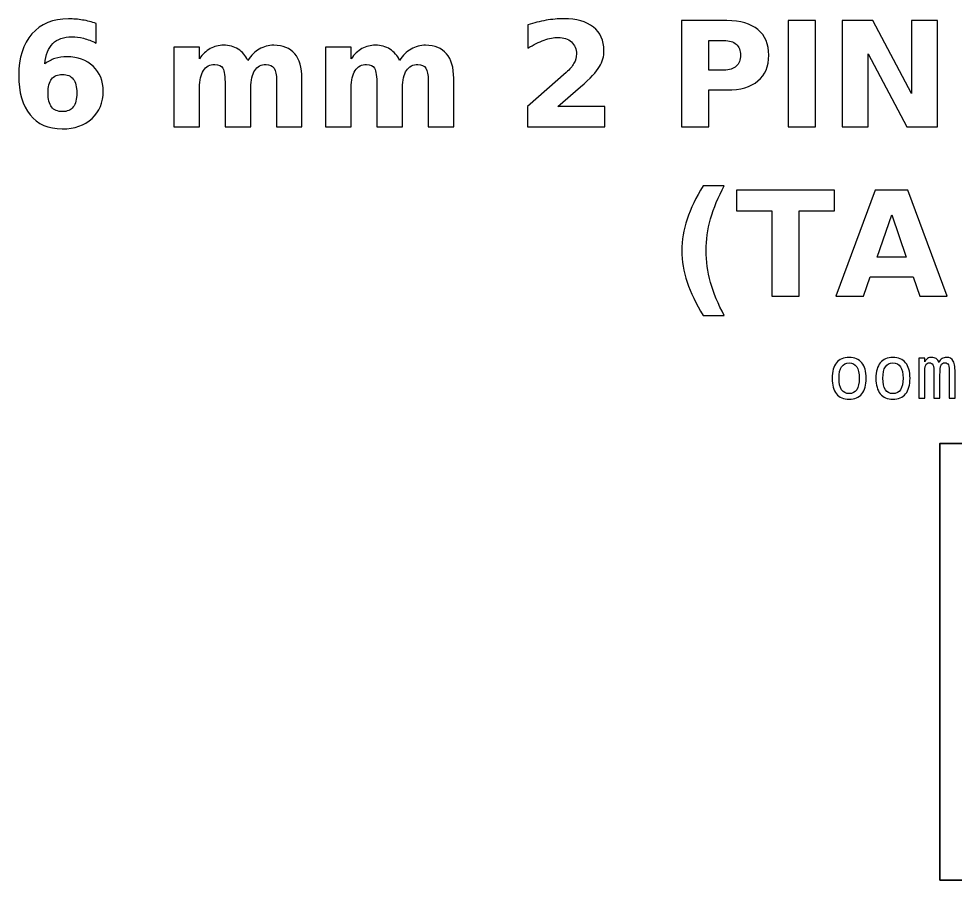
# Model space of a CAD drawing. Header units: centimetres. Extents: x -11.94 to -9.06, y -15.15 to -13.97.
# Drawn here: x -11.94 to -10.654, y -15.15 to -13.966 of the extents above; entities that cross this region are included whole.
import ezdxf

# ---------------------------------------------------------------- set-up
doc = ezdxf.new("R2010")
doc.units = ezdxf.units.CM
doc.header["$MEASUREMENT"] = 0
doc.layers.add('Layer 1', color=7, linetype='Continuous')

msp = doc.modelspace()

# ---------------------------------------------------------------- linework, layer by layer
at = {"layer": 'Layer 1', "color": 250}
for points, knots in [([(-11.83343, -13.97285), (-11.83343, -13.97285), (-11.83343, -13.99982), (-11.83343, -13.99982), (-11.83343, -13.99982), (-11.83963, -13.99688), (-11.84543, -13.99472), (-11.85089, -13.99332), (-11.85089, -13.99332), (-11.85636, -13.99192), (-11.86173, -13.99122), (-11.86693, -13.99122), (-11.86693, -13.99122), (-11.87813, -13.99122), (-11.88683, -13.99432), (-11.89309, -14.00055), (-11.89309, -14.00055), (-11.89933, -14.00675), (-11.90299, -14.01598), (-11.90403, -14.02822), (-11.90403, -14.02822), (-11.89973, -14.02505), (-11.89506, -14.02265), (-11.89006, -14.02105), (-11.89006, -14.02105), (-11.88506, -14.01945), (-11.87959, -14.01865), (-11.87366, -14.01865), (-11.87366, -14.01865), (-11.85876, -14.01865), (-11.84673, -14.02302), (-11.83759, -14.03175), (-11.83759, -14.03175), (-11.82843, -14.04045), (-11.82386, -14.05188), (-11.82386, -14.06602), (-11.82386, -14.06602), (-11.82386, -14.08165), (-11.82896, -14.09415), (-11.83919, -14.10358), (-11.83919, -14.10358), (-11.84939, -14.11298), (-11.86313, -14.11768), (-11.88029, -14.11768), (-11.88029, -14.11768), (-11.89923, -14.11768), (-11.91389, -14.11128), (-11.92429, -14.09848), (-11.92429, -14.09848), (-11.93466, -14.08572), (-11.93986, -14.06755), (-11.93986, -14.04405), (-11.93986, -14.04405), (-11.93986, -14.01998), (-11.93379, -14.00105), (-11.92166, -13.98728), (-11.92166, -13.98728), (-11.90949, -13.97352), (-11.89286, -13.96662), (-11.87169, -13.96662), (-11.87169, -13.96662), (-11.86499, -13.96662), (-11.85849, -13.96715), (-11.85216, -13.96818), (-11.85216, -13.96818), (-11.84586, -13.96922), (-11.83963, -13.97078), (-11.83343, -13.97285)], [0, 0, 0, 0, 0.0588235, 0.0588235, 0.0588235, 0.0588235, 0.1176471, 0.1176471, 0.1176471, 0.1176471, 0.1764706, 0.1764706, 0.1764706, 0.1764706, 0.2352941, 0.2352941, 0.2352941, 0.2352941, 0.2941176, 0.2941176, 0.2941176, 0.2941176, 0.3529412, 0.3529412, 0.3529412, 0.3529412, 0.4117647, 0.4117647, 0.4117647, 0.4117647, 0.4705882, 0.4705882, 0.4705882, 0.4705882, 0.5294118, 0.5294118, 0.5294118, 0.5294118, 0.5882353, 0.5882353, 0.5882353, 0.5882353, 0.6470588, 0.6470588, 0.6470588, 0.6470588, 0.7058824, 0.7058824, 0.7058824, 0.7058824, 0.7647059, 0.7647059, 0.7647059, 0.7647059, 0.8235294, 0.8235294, 0.8235294, 0.8235294, 0.8823529, 0.8823529, 0.8823529, 0.8823529, 0.9411765, 0.9411765, 0.9411765, 0.9411765, 1, 1, 1, 1]), ([(-11.1994, -14.08722), (-11.1994, -14.08722), (-11.13523, -14.08722), (-11.13523, -14.08722), (-11.13523, -14.08722), (-11.13523, -14.08722), (-11.13523, -14.11485), (-11.13523, -14.11485), (-11.13523, -14.11485), (-11.13523, -14.11485), (-11.2412, -14.11485), (-11.2412, -14.11485), (-11.2412, -14.11485), (-11.2412, -14.11485), (-11.2412, -14.08722), (-11.2412, -14.08722), (-11.2412, -14.08722), (-11.2412, -14.08722), (-11.18796, -14.04025), (-11.18796, -14.04025), (-11.18796, -14.04025), (-11.1832, -14.03595), (-11.1797, -14.03175), (-11.17743, -14.02765), (-11.17743, -14.02765), (-11.17513, -14.02355), (-11.174, -14.01928), (-11.174, -14.01485), (-11.174, -14.01485), (-11.174, -14.00802), (-11.1763, -14.00252), (-11.1809, -13.99835), (-11.1809, -13.99835), (-11.18546, -13.99418), (-11.19156, -13.99212), (-11.1992, -13.99212), (-11.1992, -13.99212), (-11.20506, -13.99212), (-11.21146, -13.99338), (-11.21843, -13.99588), (-11.21843, -13.99588), (-11.2254, -13.99838), (-11.23286, -14.00212), (-11.2408, -14.00705), (-11.2408, -14.00705), (-11.2408, -14.00705), (-11.2408, -13.97502), (-11.2408, -13.97502), (-11.2408, -13.97502), (-11.23233, -13.97222), (-11.22396, -13.97008), (-11.2157, -13.96862), (-11.2157, -13.96862), (-11.20743, -13.96715), (-11.19933, -13.96642), (-11.19136, -13.96642), (-11.19136, -13.96642), (-11.17393, -13.96642), (-11.16036, -13.97025), (-11.1507, -13.97795), (-11.1507, -13.97795), (-11.14103, -13.98562), (-11.1362, -13.99632), (-11.1362, -14.01008), (-11.1362, -14.01008), (-11.1362, -14.01802), (-11.13826, -14.02542), (-11.14236, -14.03228), (-11.14236, -14.03228), (-11.14646, -14.03915), (-11.1551, -14.04835), (-11.16823, -14.05988), (-11.16823, -14.05988), (-11.16823, -14.05988), (-11.1994, -14.08722), (-11.1994, -14.08722)], [0, 0, 0, 0, 0.0526316, 0.0526316, 0.0526316, 0.0526316, 0.1052632, 0.1052632, 0.1052632, 0.1052632, 0.1578947, 0.1578947, 0.1578947, 0.1578947, 0.2105263, 0.2105263, 0.2105263, 0.2105263, 0.2631579, 0.2631579, 0.2631579, 0.2631579, 0.3157895, 0.3157895, 0.3157895, 0.3157895, 0.3684211, 0.3684211, 0.3684211, 0.3684211, 0.4210526, 0.4210526, 0.4210526, 0.4210526, 0.4736842, 0.4736842, 0.4736842, 0.4736842, 0.5263158, 0.5263158, 0.5263158, 0.5263158, 0.5789474, 0.5789474, 0.5789474, 0.5789474, 0.6315789, 0.6315789, 0.6315789, 0.6315789, 0.6842105, 0.6842105, 0.6842105, 0.6842105, 0.7368421, 0.7368421, 0.7368421, 0.7368421, 0.7894737, 0.7894737, 0.7894737, 0.7894737, 0.8421053, 0.8421053, 0.8421053, 0.8421053, 0.8947368, 0.8947368, 0.8947368, 0.8947368, 0.9473684, 0.9473684, 0.9473684, 0.9473684, 1, 1, 1, 1]), ([(-11.02986, -13.96905), (-11.02986, -13.96905), (-10.96746, -13.96905), (-10.96746, -13.96905), (-10.96746, -13.96905), (-10.9489, -13.96905), (-10.93466, -13.97318), (-10.92473, -13.98142), (-10.92473, -13.98142), (-10.9148, -13.98965), (-10.90983, -14.00138), (-10.90983, -14.01662), (-10.90983, -14.01662), (-10.90983, -14.03188), (-10.9148, -14.04365), (-10.92473, -14.05188), (-10.92473, -14.05188), (-10.93466, -14.06012), (-10.9489, -14.06425), (-10.96746, -14.06425), (-10.96746, -14.06425), (-10.96746, -14.06425), (-10.99226, -14.06425), (-10.99226, -14.06425), (-10.99226, -14.06425), (-10.99226, -14.06425), (-10.99226, -14.11485), (-10.99226, -14.11485), (-10.99226, -14.11485), (-10.99226, -14.11485), (-11.02986, -14.11485), (-11.02986, -14.11485), (-11.02986, -14.11485), (-11.02986, -14.11485), (-11.02986, -13.96905), (-11.02986, -13.96905)], [0, 0, 0, 0, 0.1111111, 0.1111111, 0.1111111, 0.1111111, 0.2222222, 0.2222222, 0.2222222, 0.2222222, 0.3333333, 0.3333333, 0.3333333, 0.3333333, 0.4444444, 0.4444444, 0.4444444, 0.4444444, 0.5555556, 0.5555556, 0.5555556, 0.5555556, 0.6666667, 0.6666667, 0.6666667, 0.6666667, 0.7777778, 0.7777778, 0.7777778, 0.7777778, 0.8888889, 0.8888889, 0.8888889, 0.8888889, 1, 1, 1, 1]), ([(-10.88329, -13.96905), (-10.88329, -13.96905), (-10.84569, -13.96905), (-10.84569, -13.96905), (-10.84569, -13.96905), (-10.84569, -13.96905), (-10.84569, -14.11485), (-10.84569, -14.11485), (-10.84569, -14.11485), (-10.84569, -14.11485), (-10.88329, -14.11485), (-10.88329, -14.11485), (-10.88329, -14.11485), (-10.88329, -14.11485), (-10.88329, -13.96905), (-10.88329, -13.96905)], [0, 0, 0, 0, 0.25, 0.25, 0.25, 0.25, 0.5, 0.5, 0.5, 0.5, 0.75, 0.75, 0.75, 0.75, 1, 1, 1, 1]), ([(-10.80889, -13.96905), (-10.80889, -13.96905), (-10.76689, -13.96905), (-10.76689, -13.96905), (-10.76689, -13.96905), (-10.76689, -13.96905), (-10.71386, -14.06905), (-10.71386, -14.06905), (-10.71386, -14.06905), (-10.71386, -14.06905), (-10.71386, -13.96905), (-10.71386, -13.96905), (-10.71386, -13.96905), (-10.71386, -13.96905), (-10.67823, -13.96905), (-10.67823, -13.96905), (-10.67823, -13.96905), (-10.67823, -13.96905), (-10.67823, -14.11485), (-10.67823, -14.11485), (-10.67823, -14.11485), (-10.67823, -14.11485), (-10.72023, -14.11485), (-10.72023, -14.11485), (-10.72023, -14.11485), (-10.72023, -14.11485), (-10.77326, -14.01485), (-10.77326, -14.01485), (-10.77326, -14.01485), (-10.77326, -14.01485), (-10.77326, -14.11485), (-10.77326, -14.11485), (-10.77326, -14.11485), (-10.77326, -14.11485), (-10.80889, -14.11485), (-10.80889, -14.11485), (-10.80889, -14.11485), (-10.80889, -14.11485), (-10.80889, -13.96905), (-10.80889, -13.96905)], [0, 0, 0, 0, 0.1, 0.1, 0.1, 0.1, 0.2, 0.2, 0.2, 0.2, 0.3, 0.3, 0.3, 0.3, 0.4, 0.4, 0.4, 0.4, 0.5, 0.5, 0.5, 0.5, 0.6, 0.6, 0.6, 0.6, 0.7, 0.7, 0.7, 0.7, 0.8, 0.8, 0.8, 0.8, 0.9, 0.9, 0.9, 0.9, 1, 1, 1, 1]), ([(-11.62529, -14.02365), (-11.62086, -14.01688), (-11.61563, -14.01172), (-11.60953, -14.00818), (-11.60953, -14.00818), (-11.60343, -14.00462), (-11.59676, -14.00285), (-11.58946, -14.00285), (-11.58946, -14.00285), (-11.57689, -14.00285), (-11.56733, -14.00672), (-11.56076, -14.01448), (-11.56076, -14.01448), (-11.55419, -14.02222), (-11.55089, -14.03348), (-11.55089, -14.04825), (-11.55089, -14.04825), (-11.55089, -14.04825), (-11.55089, -14.11485), (-11.55089, -14.11485), (-11.55089, -14.11485), (-11.55089, -14.11485), (-11.58606, -14.11485), (-11.58606, -14.11485), (-11.58606, -14.11485), (-11.58606, -14.11485), (-11.58606, -14.05782), (-11.58606, -14.05782), (-11.58606, -14.05782), (-11.58599, -14.05698), (-11.58596, -14.05612), (-11.58593, -14.05518), (-11.58593, -14.05518), (-11.58589, -14.05428), (-11.58586, -14.05298), (-11.58586, -14.05128), (-11.58586, -14.05128), (-11.58586, -14.04355), (-11.58699, -14.03792), (-11.58929, -14.03445), (-11.58929, -14.03445), (-11.59156, -14.03095), (-11.59523, -14.02922), (-11.60029, -14.02922), (-11.60029, -14.02922), (-11.60696, -14.02922), (-11.61206, -14.03195), (-11.61569, -14.03742), (-11.61569, -14.03742), (-11.61929, -14.04288), (-11.62116, -14.05078), (-11.62129, -14.06115), (-11.62129, -14.06115), (-11.62129, -14.06115), (-11.62129, -14.11485), (-11.62129, -14.11485), (-11.62129, -14.11485), (-11.62129, -14.11485), (-11.65646, -14.11485), (-11.65646, -14.11485), (-11.65646, -14.11485), (-11.65646, -14.11485), (-11.65646, -14.05782), (-11.65646, -14.05782), (-11.65646, -14.05782), (-11.65646, -14.04572), (-11.65749, -14.03792), (-11.65959, -14.03445), (-11.65959, -14.03445), (-11.66166, -14.03095), (-11.66536, -14.02922), (-11.67069, -14.02922), (-11.67069, -14.02922), (-11.67743, -14.02922), (-11.68259, -14.03198), (-11.68623, -14.03748), (-11.68623, -14.03748), (-11.68986, -14.04298), (-11.69169, -14.05082), (-11.69169, -14.06105), (-11.69169, -14.06105), (-11.69169, -14.06105), (-11.69169, -14.11485), (-11.69169, -14.11485), (-11.69169, -14.11485), (-11.69169, -14.11485), (-11.72686, -14.11485), (-11.72686, -14.11485), (-11.72686, -14.11485), (-11.72686, -14.11485), (-11.72686, -14.00548), (-11.72686, -14.00548), (-11.72686, -14.00548), (-11.72686, -14.00548), (-11.69169, -14.00548), (-11.69169, -14.00548), (-11.69169, -14.00548), (-11.69169, -14.00548), (-11.69169, -14.02152), (-11.69169, -14.02152), (-11.69169, -14.02152), (-11.68739, -14.01532), (-11.68246, -14.01068), (-11.67689, -14.00755), (-11.67689, -14.00755), (-11.67133, -14.00442), (-11.66519, -14.00285), (-11.65849, -14.00285), (-11.65849, -14.00285), (-11.65096, -14.00285), (-11.64426, -14.00468), (-11.63849, -14.00832), (-11.63849, -14.00832), (-11.63269, -14.01198), (-11.62829, -14.01708), (-11.62529, -14.02365)], [0, 0, 0, 0, 0.0344828, 0.0344828, 0.0344828, 0.0344828, 0.0689655, 0.0689655, 0.0689655, 0.0689655, 0.1034483, 0.1034483, 0.1034483, 0.1034483, 0.137931, 0.137931, 0.137931, 0.137931, 0.1724138, 0.1724138, 0.1724138, 0.1724138, 0.2068966, 0.2068966, 0.2068966, 0.2068966, 0.2413793, 0.2413793, 0.2413793, 0.2413793, 0.2758621, 0.2758621, 0.2758621, 0.2758621, 0.3103448, 0.3103448, 0.3103448, 0.3103448, 0.3448276, 0.3448276, 0.3448276, 0.3448276, 0.3793103, 0.3793103, 0.3793103, 0.3793103, 0.4137931, 0.4137931, 0.4137931, 0.4137931, 0.4482759, 0.4482759, 0.4482759, 0.4482759, 0.4827586, 0.4827586, 0.4827586, 0.4827586, 0.5172414, 0.5172414, 0.5172414, 0.5172414, 0.5517241, 0.5517241, 0.5517241, 0.5517241, 0.5862069, 0.5862069, 0.5862069, 0.5862069, 0.6206897, 0.6206897, 0.6206897, 0.6206897, 0.6551724, 0.6551724, 0.6551724, 0.6551724, 0.6896552, 0.6896552, 0.6896552, 0.6896552, 0.7241379, 0.7241379, 0.7241379, 0.7241379, 0.7586207, 0.7586207, 0.7586207, 0.7586207, 0.7931034, 0.7931034, 0.7931034, 0.7931034, 0.8275862, 0.8275862, 0.8275862, 0.8275862, 0.862069, 0.862069, 0.862069, 0.862069, 0.8965517, 0.8965517, 0.8965517, 0.8965517, 0.9310345, 0.9310345, 0.9310345, 0.9310345, 0.9655172, 0.9655172, 0.9655172, 0.9655172, 1, 1, 1, 1]), ([(-11.41689, -14.02365), (-11.41246, -14.01688), (-11.40723, -14.01172), (-11.40113, -14.00818), (-11.40113, -14.00818), (-11.39503, -14.00462), (-11.38836, -14.00285), (-11.38106, -14.00285), (-11.38106, -14.00285), (-11.36849, -14.00285), (-11.35893, -14.00672), (-11.35236, -14.01448), (-11.35236, -14.01448), (-11.34579, -14.02222), (-11.34249, -14.03348), (-11.34249, -14.04825), (-11.34249, -14.04825), (-11.34249, -14.04825), (-11.34249, -14.11485), (-11.34249, -14.11485), (-11.34249, -14.11485), (-11.34249, -14.11485), (-11.37766, -14.11485), (-11.37766, -14.11485), (-11.37766, -14.11485), (-11.37766, -14.11485), (-11.37766, -14.05782), (-11.37766, -14.05782), (-11.37766, -14.05782), (-11.37759, -14.05698), (-11.37756, -14.05612), (-11.37753, -14.05518), (-11.37753, -14.05518), (-11.37749, -14.05428), (-11.37746, -14.05298), (-11.37746, -14.05128), (-11.37746, -14.05128), (-11.37746, -14.04355), (-11.37859, -14.03792), (-11.38089, -14.03445), (-11.38089, -14.03445), (-11.38316, -14.03095), (-11.38683, -14.02922), (-11.39189, -14.02922), (-11.39189, -14.02922), (-11.39856, -14.02922), (-11.40366, -14.03195), (-11.40729, -14.03742), (-11.40729, -14.03742), (-11.41089, -14.04288), (-11.41276, -14.05078), (-11.41289, -14.06115), (-11.41289, -14.06115), (-11.41289, -14.06115), (-11.41289, -14.11485), (-11.41289, -14.11485), (-11.41289, -14.11485), (-11.41289, -14.11485), (-11.44806, -14.11485), (-11.44806, -14.11485), (-11.44806, -14.11485), (-11.44806, -14.11485), (-11.44806, -14.05782), (-11.44806, -14.05782), (-11.44806, -14.05782), (-11.44806, -14.04572), (-11.44909, -14.03792), (-11.45119, -14.03445), (-11.45119, -14.03445), (-11.45326, -14.03095), (-11.45696, -14.02922), (-11.46229, -14.02922), (-11.46229, -14.02922), (-11.46903, -14.02922), (-11.47419, -14.03198), (-11.47783, -14.03748), (-11.47783, -14.03748), (-11.48146, -14.04298), (-11.48329, -14.05082), (-11.48329, -14.06105), (-11.48329, -14.06105), (-11.48329, -14.06105), (-11.48329, -14.11485), (-11.48329, -14.11485), (-11.48329, -14.11485), (-11.48329, -14.11485), (-11.51846, -14.11485), (-11.51846, -14.11485), (-11.51846, -14.11485), (-11.51846, -14.11485), (-11.51846, -14.00548), (-11.51846, -14.00548), (-11.51846, -14.00548), (-11.51846, -14.00548), (-11.48329, -14.00548), (-11.48329, -14.00548), (-11.48329, -14.00548), (-11.48329, -14.00548), (-11.48329, -14.02152), (-11.48329, -14.02152), (-11.48329, -14.02152), (-11.47899, -14.01532), (-11.47406, -14.01068), (-11.46849, -14.00755), (-11.46849, -14.00755), (-11.46293, -14.00442), (-11.45679, -14.00285), (-11.45009, -14.00285), (-11.45009, -14.00285), (-11.44256, -14.00285), (-11.43586, -14.00468), (-11.43009, -14.00832), (-11.43009, -14.00832), (-11.42429, -14.01198), (-11.41989, -14.01708), (-11.41689, -14.02365)], [0, 0, 0, 0, 0.0344828, 0.0344828, 0.0344828, 0.0344828, 0.0689655, 0.0689655, 0.0689655, 0.0689655, 0.1034483, 0.1034483, 0.1034483, 0.1034483, 0.137931, 0.137931, 0.137931, 0.137931, 0.1724138, 0.1724138, 0.1724138, 0.1724138, 0.2068966, 0.2068966, 0.2068966, 0.2068966, 0.2413793, 0.2413793, 0.2413793, 0.2413793, 0.2758621, 0.2758621, 0.2758621, 0.2758621, 0.3103448, 0.3103448, 0.3103448, 0.3103448, 0.3448276, 0.3448276, 0.3448276, 0.3448276, 0.3793103, 0.3793103, 0.3793103, 0.3793103, 0.4137931, 0.4137931, 0.4137931, 0.4137931, 0.4482759, 0.4482759, 0.4482759, 0.4482759, 0.4827586, 0.4827586, 0.4827586, 0.4827586, 0.5172414, 0.5172414, 0.5172414, 0.5172414, 0.5517241, 0.5517241, 0.5517241, 0.5517241, 0.5862069, 0.5862069, 0.5862069, 0.5862069, 0.6206897, 0.6206897, 0.6206897, 0.6206897, 0.6551724, 0.6551724, 0.6551724, 0.6551724, 0.6896552, 0.6896552, 0.6896552, 0.6896552, 0.7241379, 0.7241379, 0.7241379, 0.7241379, 0.7586207, 0.7586207, 0.7586207, 0.7586207, 0.7931034, 0.7931034, 0.7931034, 0.7931034, 0.8275862, 0.8275862, 0.8275862, 0.8275862, 0.862069, 0.862069, 0.862069, 0.862069, 0.8965517, 0.8965517, 0.8965517, 0.8965517, 0.9310345, 0.9310345, 0.9310345, 0.9310345, 0.9655172, 0.9655172, 0.9655172, 0.9655172, 1, 1, 1, 1]), ([(-10.99226, -13.99628), (-10.99226, -13.99628), (-10.99226, -14.03702), (-10.99226, -14.03702), (-10.99226, -14.03702), (-10.99226, -14.03702), (-10.97146, -14.03702), (-10.97146, -14.03702), (-10.97146, -14.03702), (-10.96416, -14.03702), (-10.95853, -14.03525), (-10.95456, -14.03168), (-10.95456, -14.03168), (-10.9506, -14.02815), (-10.9486, -14.02312), (-10.9486, -14.01662), (-10.9486, -14.01662), (-10.9486, -14.01008), (-10.9506, -14.00508), (-10.95456, -14.00155), (-10.95456, -14.00155), (-10.95853, -13.99805), (-10.96416, -13.99628), (-10.97146, -13.99628), (-10.97146, -13.99628), (-10.97146, -13.99628), (-10.99226, -13.99628), (-10.99226, -13.99628)], [0, 0, 0, 0, 0.1428571, 0.1428571, 0.1428571, 0.1428571, 0.2857143, 0.2857143, 0.2857143, 0.2857143, 0.4285714, 0.4285714, 0.4285714, 0.4285714, 0.5714286, 0.5714286, 0.5714286, 0.5714286, 0.7142857, 0.7142857, 0.7142857, 0.7142857, 0.8571429, 0.8571429, 0.8571429, 0.8571429, 1, 1, 1, 1]), ([(-11.87989, -14.04288), (-11.88649, -14.04288), (-11.89143, -14.04502), (-11.89469, -14.04928), (-11.89469, -14.04928), (-11.89799, -14.05355), (-11.89963, -14.05995), (-11.89963, -14.06845), (-11.89963, -14.06845), (-11.89963, -14.07698), (-11.89799, -14.08338), (-11.89469, -14.08765), (-11.89469, -14.08765), (-11.89143, -14.09192), (-11.88649, -14.09405), (-11.87989, -14.09405), (-11.87989, -14.09405), (-11.87326, -14.09405), (-11.86829, -14.09192), (-11.86503, -14.08765), (-11.86503, -14.08765), (-11.86173, -14.08338), (-11.86009, -14.07698), (-11.86009, -14.06845), (-11.86009, -14.06845), (-11.86009, -14.05995), (-11.86173, -14.05355), (-11.86503, -14.04928), (-11.86503, -14.04928), (-11.86829, -14.04502), (-11.87326, -14.04288), (-11.87989, -14.04288)], [0, 0, 0, 0, 0.125, 0.125, 0.125, 0.125, 0.25, 0.25, 0.25, 0.25, 0.375, 0.375, 0.375, 0.375, 0.5, 0.5, 0.5, 0.5, 0.625, 0.625, 0.625, 0.625, 0.75, 0.75, 0.75, 0.75, 0.875, 0.875, 0.875, 0.875, 1, 1, 1, 1]), ([(-10.97098, -14.37402), (-10.97098, -14.37402), (-10.99998, -14.37402), (-10.99998, -14.37402), (-10.99998, -14.37402), (-11.00995, -14.35795), (-11.01731, -14.34265), (-11.02205, -14.32815), (-11.02205, -14.32815), (-11.02681, -14.31368), (-11.02918, -14.29932), (-11.02918, -14.28505), (-11.02918, -14.28505), (-11.02918, -14.27078), (-11.02678, -14.25635), (-11.02201, -14.24175), (-11.02201, -14.24175), (-11.01721, -14.22712), (-11.00988, -14.21185), (-10.99998, -14.19588), (-10.99998, -14.19588), (-10.99998, -14.19588), (-10.97098, -14.19588), (-10.97098, -14.19588), (-10.97098, -14.19588), (-10.97931, -14.21132), (-10.98555, -14.22642), (-10.98971, -14.24115), (-10.98971, -14.24115), (-10.99388, -14.25588), (-10.99598, -14.27045), (-10.99598, -14.28485), (-10.99598, -14.28485), (-10.99598, -14.29925), (-10.99391, -14.31382), (-10.98978, -14.32862), (-10.98978, -14.32862), (-10.98565, -14.34338), (-10.97938, -14.35852), (-10.97098, -14.37402)], [0, 0, 0, 0, 0.1, 0.1, 0.1, 0.1, 0.2, 0.2, 0.2, 0.2, 0.3, 0.3, 0.3, 0.3, 0.4, 0.4, 0.4, 0.4, 0.5, 0.5, 0.5, 0.5, 0.6, 0.6, 0.6, 0.6, 0.7, 0.7, 0.7, 0.7, 0.8, 0.8, 0.8, 0.8, 0.9, 0.9, 0.9, 0.9, 1, 1, 1, 1]), ([(-10.95401, -14.20185), (-10.95401, -14.20185), (-10.81965, -14.20185), (-10.81965, -14.20185), (-10.81965, -14.20185), (-10.81965, -14.20185), (-10.81965, -14.23028), (-10.81965, -14.23028), (-10.81965, -14.23028), (-10.81965, -14.23028), (-10.86798, -14.23028), (-10.86798, -14.23028), (-10.86798, -14.23028), (-10.86798, -14.23028), (-10.86798, -14.34765), (-10.86798, -14.34765), (-10.86798, -14.34765), (-10.86798, -14.34765), (-10.90558, -14.34765), (-10.90558, -14.34765), (-10.90558, -14.34765), (-10.90558, -14.34765), (-10.90558, -14.23028), (-10.90558, -14.23028), (-10.90558, -14.23028), (-10.90558, -14.23028), (-10.95401, -14.23028), (-10.95401, -14.23028), (-10.95401, -14.23028), (-10.95401, -14.23028), (-10.95401, -14.20185), (-10.95401, -14.20185)], [0, 0, 0, 0, 0.125, 0.125, 0.125, 0.125, 0.25, 0.25, 0.25, 0.25, 0.375, 0.375, 0.375, 0.375, 0.5, 0.5, 0.5, 0.5, 0.625, 0.625, 0.625, 0.625, 0.75, 0.75, 0.75, 0.75, 0.875, 0.875, 0.875, 0.875, 1, 1, 1, 1]), ([(-10.71172, -14.32112), (-10.71172, -14.32112), (-10.77052, -14.32112), (-10.77052, -14.32112), (-10.77052, -14.32112), (-10.77052, -14.32112), (-10.77978, -14.34765), (-10.77978, -14.34765), (-10.77978, -14.34765), (-10.77978, -14.34765), (-10.81758, -14.34765), (-10.81758, -14.34765), (-10.81758, -14.34765), (-10.81758, -14.34765), (-10.76358, -14.20185), (-10.76358, -14.20185), (-10.76358, -14.20185), (-10.76358, -14.20185), (-10.71875, -14.20185), (-10.71875, -14.20185), (-10.71875, -14.20185), (-10.71875, -14.20185), (-10.66475, -14.34765), (-10.66475, -14.34765), (-10.66475, -14.34765), (-10.66475, -14.34765), (-10.70255, -14.34765), (-10.70255, -14.34765), (-10.70255, -14.34765), (-10.70255, -14.34765), (-10.71172, -14.32112), (-10.71172, -14.32112)], [0, 0, 0, 0, 0.125, 0.125, 0.125, 0.125, 0.25, 0.25, 0.25, 0.25, 0.375, 0.375, 0.375, 0.375, 0.5, 0.5, 0.5, 0.5, 0.625, 0.625, 0.625, 0.625, 0.75, 0.75, 0.75, 0.75, 0.875, 0.875, 0.875, 0.875, 1, 1, 1, 1]), ([(-10.76115, -14.29405), (-10.76115, -14.29405), (-10.72118, -14.29405), (-10.72118, -14.29405), (-10.72118, -14.29405), (-10.72118, -14.29405), (-10.74112, -14.23605), (-10.74112, -14.23605), (-10.74112, -14.23605), (-10.74112, -14.23605), (-10.76115, -14.29405), (-10.76115, -14.29405)], [0, 0, 0, 0, 0.3333333, 0.3333333, 0.3333333, 0.3333333, 0.6666667, 0.6666667, 0.6666667, 0.6666667, 1, 1, 1, 1]), ([(-10.79955, -14.43164), (-10.79196, -14.43164), (-10.78616, -14.43409), (-10.78215, -14.43901), (-10.78215, -14.43901), (-10.77813, -14.44392), (-10.77611, -14.45104), (-10.77611, -14.46034), (-10.77611, -14.46034), (-10.77611, -14.46969), (-10.77811, -14.47681), (-10.78211, -14.48171), (-10.78211, -14.48171), (-10.78613, -14.48661), (-10.79193, -14.48906), (-10.79955, -14.48906), (-10.79955, -14.48906), (-10.80715, -14.48906), (-10.81293, -14.48661), (-10.81695, -14.48171), (-10.81695, -14.48171), (-10.82095, -14.47681), (-10.82295, -14.46969), (-10.82295, -14.46034), (-10.82295, -14.46034), (-10.82295, -14.45104), (-10.82095, -14.44392), (-10.81695, -14.43901), (-10.81695, -14.43901), (-10.81293, -14.43409), (-10.80715, -14.43164), (-10.79955, -14.43164)], [0, 0, 0, 0, 0.125, 0.125, 0.125, 0.125, 0.25, 0.25, 0.25, 0.25, 0.375, 0.375, 0.375, 0.375, 0.5, 0.5, 0.5, 0.5, 0.625, 0.625, 0.625, 0.625, 0.75, 0.75, 0.75, 0.75, 0.875, 0.875, 0.875, 0.875, 1, 1, 1, 1]), ([(-10.79955, -14.43926), (-10.80411, -14.43926), (-10.80756, -14.44102), (-10.80991, -14.44457), (-10.80991, -14.44457), (-10.81226, -14.44812), (-10.81343, -14.45339), (-10.81343, -14.46034), (-10.81343, -14.46034), (-10.81343, -14.46727), (-10.81226, -14.47252), (-10.80991, -14.47609), (-10.80991, -14.47609), (-10.80756, -14.47966), (-10.80411, -14.48144), (-10.79955, -14.48144), (-10.79955, -14.48144), (-10.79496, -14.48144), (-10.7915, -14.47966), (-10.78915, -14.47609), (-10.78915, -14.47609), (-10.7868, -14.47252), (-10.78563, -14.46727), (-10.78563, -14.46034), (-10.78563, -14.46034), (-10.78563, -14.45339), (-10.7868, -14.44812), (-10.78915, -14.44457), (-10.78915, -14.44457), (-10.7915, -14.44102), (-10.79496, -14.43926), (-10.79955, -14.43926)], [0, 0, 0, 0, 0.125, 0.125, 0.125, 0.125, 0.25, 0.25, 0.25, 0.25, 0.375, 0.375, 0.375, 0.375, 0.5, 0.5, 0.5, 0.5, 0.625, 0.625, 0.625, 0.625, 0.75, 0.75, 0.75, 0.75, 0.875, 0.875, 0.875, 0.875, 1, 1, 1, 1]), ([(-10.73935, -14.43164), (-10.73176, -14.43164), (-10.72596, -14.43409), (-10.72195, -14.43901), (-10.72195, -14.43901), (-10.71793, -14.44392), (-10.71591, -14.45104), (-10.71591, -14.46034), (-10.71591, -14.46034), (-10.71591, -14.46969), (-10.71791, -14.47681), (-10.72191, -14.48171), (-10.72191, -14.48171), (-10.72593, -14.48661), (-10.73173, -14.48906), (-10.73935, -14.48906), (-10.73935, -14.48906), (-10.74695, -14.48906), (-10.75273, -14.48661), (-10.75675, -14.48171), (-10.75675, -14.48171), (-10.76075, -14.47681), (-10.76275, -14.46969), (-10.76275, -14.46034), (-10.76275, -14.46034), (-10.76275, -14.45104), (-10.76075, -14.44392), (-10.75675, -14.43901), (-10.75675, -14.43901), (-10.75273, -14.43409), (-10.74695, -14.43164), (-10.73935, -14.43164)], [0, 0, 0, 0, 0.125, 0.125, 0.125, 0.125, 0.25, 0.25, 0.25, 0.25, 0.375, 0.375, 0.375, 0.375, 0.5, 0.5, 0.5, 0.5, 0.625, 0.625, 0.625, 0.625, 0.75, 0.75, 0.75, 0.75, 0.875, 0.875, 0.875, 0.875, 1, 1, 1, 1]), ([(-10.73935, -14.43926), (-10.74391, -14.43926), (-10.74736, -14.44102), (-10.74971, -14.44457), (-10.74971, -14.44457), (-10.75206, -14.44812), (-10.75323, -14.45339), (-10.75323, -14.46034), (-10.75323, -14.46034), (-10.75323, -14.46727), (-10.75206, -14.47252), (-10.74971, -14.47609), (-10.74971, -14.47609), (-10.74736, -14.47966), (-10.74391, -14.48144), (-10.73935, -14.48144), (-10.73935, -14.48144), (-10.73476, -14.48144), (-10.7313, -14.47966), (-10.72895, -14.47609), (-10.72895, -14.47609), (-10.7266, -14.47252), (-10.72543, -14.46727), (-10.72543, -14.46034), (-10.72543, -14.46034), (-10.72543, -14.45339), (-10.7266, -14.44812), (-10.72895, -14.44457), (-10.72895, -14.44457), (-10.7313, -14.44102), (-10.73476, -14.43926), (-10.73935, -14.43926)], [0, 0, 0, 0, 0.125, 0.125, 0.125, 0.125, 0.25, 0.25, 0.25, 0.25, 0.375, 0.375, 0.375, 0.375, 0.5, 0.5, 0.5, 0.5, 0.625, 0.625, 0.625, 0.625, 0.75, 0.75, 0.75, 0.75, 0.875, 0.875, 0.875, 0.875, 1, 1, 1, 1]), ([(-10.67623, -14.43852), (-10.67513, -14.43617), (-10.67371, -14.43444), (-10.672, -14.43332), (-10.672, -14.43332), (-10.6703, -14.43221), (-10.66823, -14.43164), (-10.66583, -14.43164), (-10.66583, -14.43164), (-10.66143, -14.43164), (-10.65833, -14.43334), (-10.65653, -14.43674), (-10.65653, -14.43674), (-10.65471, -14.44014), (-10.65381, -14.44654), (-10.65381, -14.45596), (-10.65381, -14.45596), (-10.65381, -14.45596), (-10.65381, -14.48764), (-10.65381, -14.48764), (-10.65381, -14.48764), (-10.65381, -14.48764), (-10.66201, -14.48764), (-10.66201, -14.48764), (-10.66201, -14.48764), (-10.66201, -14.48764), (-10.66201, -14.45634), (-10.66201, -14.45634), (-10.66201, -14.45634), (-10.66201, -14.44862), (-10.66245, -14.44384), (-10.66331, -14.44196), (-10.66331, -14.44196), (-10.66416, -14.44009), (-10.66575, -14.43916), (-10.66803, -14.43916), (-10.66803, -14.43916), (-10.67063, -14.43916), (-10.67241, -14.44016), (-10.67338, -14.44216), (-10.67338, -14.44216), (-10.67433, -14.44416), (-10.67481, -14.44889), (-10.67481, -14.45634), (-10.67481, -14.45634), (-10.67481, -14.45634), (-10.67481, -14.48764), (-10.67481, -14.48764), (-10.67481, -14.48764), (-10.67481, -14.48764), (-10.68301, -14.48764), (-10.68301, -14.48764), (-10.68301, -14.48764), (-10.68301, -14.48764), (-10.68301, -14.45634), (-10.68301, -14.45634), (-10.68301, -14.45634), (-10.68301, -14.44852), (-10.68348, -14.44371), (-10.68441, -14.44189), (-10.68441, -14.44189), (-10.68533, -14.44007), (-10.687, -14.43916), (-10.68941, -14.43916), (-10.68941, -14.43916), (-10.6918, -14.43916), (-10.69345, -14.44016), (-10.69436, -14.44216), (-10.69436, -14.44216), (-10.6953, -14.44416), (-10.69576, -14.44889), (-10.69576, -14.45634), (-10.69576, -14.45634), (-10.69576, -14.45634), (-10.69576, -14.48764), (-10.69576, -14.48764), (-10.69576, -14.48764), (-10.69576, -14.48764), (-10.70391, -14.48764), (-10.70391, -14.48764), (-10.70391, -14.48764), (-10.70391, -14.48764), (-10.70391, -14.43296), (-10.70391, -14.43296), (-10.70391, -14.43296), (-10.70391, -14.43296), (-10.69576, -14.43296), (-10.69576, -14.43296), (-10.69576, -14.43296), (-10.69576, -14.43296), (-10.69576, -14.43764), (-10.69576, -14.43764), (-10.69576, -14.43764), (-10.6947, -14.43569), (-10.69335, -14.43421), (-10.69173, -14.43317), (-10.69173, -14.43317), (-10.69013, -14.43216), (-10.6883, -14.43164), (-10.68625, -14.43164), (-10.68625, -14.43164), (-10.68376, -14.43164), (-10.68171, -14.43221), (-10.68006, -14.43334), (-10.68006, -14.43334), (-10.67841, -14.43449), (-10.67715, -14.43621), (-10.67623, -14.43852)], [0, 0, 0, 0, 0.037037, 0.037037, 0.037037, 0.037037, 0.0740741, 0.0740741, 0.0740741, 0.0740741, 0.1111111, 0.1111111, 0.1111111, 0.1111111, 0.1481481, 0.1481481, 0.1481481, 0.1481481, 0.1851852, 0.1851852, 0.1851852, 0.1851852, 0.2222222, 0.2222222, 0.2222222, 0.2222222, 0.2592593, 0.2592593, 0.2592593, 0.2592593, 0.2962963, 0.2962963, 0.2962963, 0.2962963, 0.3333333, 0.3333333, 0.3333333, 0.3333333, 0.3703704, 0.3703704, 0.3703704, 0.3703704, 0.4074074, 0.4074074, 0.4074074, 0.4074074, 0.4444444, 0.4444444, 0.4444444, 0.4444444, 0.4814815, 0.4814815, 0.4814815, 0.4814815, 0.5185185, 0.5185185, 0.5185185, 0.5185185, 0.5555556, 0.5555556, 0.5555556, 0.5555556, 0.5925926, 0.5925926, 0.5925926, 0.5925926, 0.6296296, 0.6296296, 0.6296296, 0.6296296, 0.6666667, 0.6666667, 0.6666667, 0.6666667, 0.7037037, 0.7037037, 0.7037037, 0.7037037, 0.7407407, 0.7407407, 0.7407407, 0.7407407, 0.7777778, 0.7777778, 0.7777778, 0.7777778, 0.8148148, 0.8148148, 0.8148148, 0.8148148, 0.8518519, 0.8518519, 0.8518519, 0.8518519, 0.8888889, 0.8888889, 0.8888889, 0.8888889, 0.9259259, 0.9259259, 0.9259259, 0.9259259, 0.962963, 0.962963, 0.962963, 0.962963, 1, 1, 1, 1])]:
    msp.add_open_spline(points, degree=3, knots=knots, dxfattribs=at)
at = {"layer": 'Layer 1', "color": 7, "lineweight": 35}
msp.add_open_spline([(-10.675, -15.15), (-10.675, -15.15), (-10.675, -14.55), (-10.675, -14.55), (-10.675, -14.55), (-10.675, -14.55), (-10.325, -14.55), (-10.325, -14.55), (-10.325, -14.55), (-10.325, -14.55), (-10.325, -15.15), (-10.325, -15.15), (-10.325, -15.15), (-10.325, -15.15), (-10.675, -15.15), (-10.675, -15.15)], degree=3, knots=[0, 0, 0, 0, 0.25, 0.25, 0.25, 0.25, 0.5, 0.5, 0.5, 0.5, 0.75, 0.75, 0.75, 0.75, 1, 1, 1, 1], dxfattribs=at)

doc.saveas('drawing.dxf')
